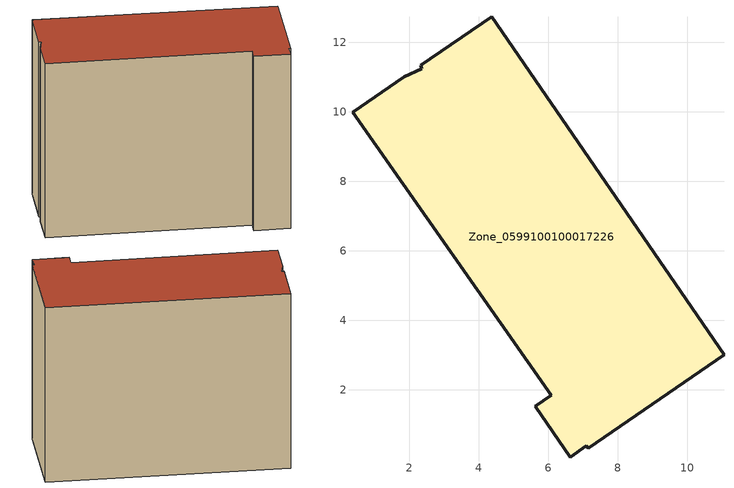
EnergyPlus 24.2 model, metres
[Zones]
Zone_0599100100017226
 floor ground (C_G): 6.08,1.84 0.37,9.98 1.85,11 2.36,11.23 2.33,11.33 4.38,12.73 11.05,3.01 7.15,0.33 7.1,0.4 6.63,0.06 5.62,1.52 z0
 wall outside (C_F): 11.05,3.01 4.38,12.73 2.33,11.33 2.36,11.23 1.85,11 0.37,9.98 6.08,1.84 5.62,1.52 6.63,0.06 7.1,0.4 7.15,0.33 11.05,3.01 z0:9.21
 roof outside (C_R): 2.33,11.33 2.36,11.23 1.85,11 0.37,9.98 6.08,1.84 5.62,1.52 6.63,0.06 7.1,0.4 7.15,0.33 11.05,3.01 4.38,12.73 z9.21
[BUILDING]
Pand.0599100100017226: North Axis=0; Terrain=City; Loads Convergence Tolerance Value=0.04; Temperature Convergence Tolerance Value=0.4; Solar Distribution=FullExterior; Maximum Number of Warmup Days=25; Minimum Number of Warmup Days=1
[Site:Location]
Rotterdam.The.Hague.AP_ZH_NLD Design_Conditions: Latitude=51.96; Longitude=4.45; Time Zone=1; Elevation=-4.5
[SITE:GROUNDTEMPERATURE:BUILDINGSURFACE]
18, 18, 18, 18, 18, 18, 18, 18, 18, 18, 18, 18
[MATERIAL] Thermal Absorptance=0.9; Solar Absorptance=0.7; Visible Absorptance=0.7
Name | Roughness | Thickness | Conductivity | Density | Specific Heat
G.TC.2015-2018 | MediumSmooth | 0.15 | 0.0428571 | 540 | 1210
F.TC.2015-2018 | Rough | 0.3 | 0.0666667 | 1920 | 840
R.TC.2015-2018 | MediumRough | 0.2 | 0.0333333 | 1500 | 1000
[CONSTRUCTION]
C_G: G.TC.2015-2018
C_F: F.TC.2015-2018
C_R: R.TC.2015-2018
[ZONE]
Zone_0599100100017226: Type=1; Multiplier=1; Ceiling Height=Autocalculate; Volume=Autocalculate; Floor Area=autocalculate; Part of Total Floor Area=Yes
[ZONEINFILTRATION:DESIGNFLOWRATE]
Infil_Zone_0599100100017226: Zone or ZoneList or Space or SpaceList=Zone_0599100100017226; Schedule=AlwaysOn; Design Flow Rate Calculation Method=Flow/Area; Flow Rate per Floor Area=0.0015; Constant Term Coefficient=1; Temperature Term Coefficient=0; Velocity Term Coefficient=0; Velocity Squared Term Coefficient=0
[HVACTEMPLATE:ZONE:IDEALLOADSAIRSYSTEM]
Zone_0599100100017226: Maximum Heating Supply Air Temperature=50; Minimum Cooling Supply Air Temperature=13; Maximum Heating Supply Air Humidity Ratio=0.0156; Minimum Cooling Supply Air Humidity Ratio=0.0077; Heating Limit=NoLimit; Cooling Limit=NoLimit; Dehumidification Control Type=ConstantSensibleHeatRatio; Cooling Sensible Heat Ratio=0.7; Dehumidification Setpoint=60; Humidification Control Type=None; Humidification Setpoint=30; Outdoor Air Method=None; Outdoor Air Flow Rate per Person=0.00944; Outdoor Air Flow Rate per Zone Floor Area=0; Outdoor Air Flow Rate per Zone=0; Demand Controlled Ventilation Type=None; Outdoor Air Economizer Type=NoEconomizer; Heat Recovery Type=None; Sensible Heat Recovery Effectiveness=0.7; Latent Heat Recovery Effectiveness=0.65
[ZONECONTROL:THERMOSTAT]
ThermostatControl_Zone_0599100100017226: Zone or ZoneList=Zone_0599100100017226; Control Type Schedule=DualSetpointControlType; Control 1=Thermostat_Zone_0599100100017226; Temperature Difference Between Cutout And Setpoint=0
[THERMOSTATSETPOINT:DUALSETPOINT]
Thermostat_Zone_0599100100017226: Heating Setpoint Temperature Schedule=HeatingSetpoint_Zone_0599100100017226; Cooling Setpoint Temperature Schedule=CoolingSetpoint_Zone_0599100100017226
[SCHEDULE:COMPACT]
HeatingSetpoint_Zone_0599100100017226: Through: 12/31, For: AllDays, Until: 24:00, 21
CoolingSetpoint_Zone_0599100100017226: Through: 12/31, For: AllDays, Until: 24:00, 24
DualSetpointControlType: Through: 12/31, For: AllDays, Until: 24:00, 4
AlwaysOn: Through: 12/31, For: AllDays, Until: 24:00, 1
